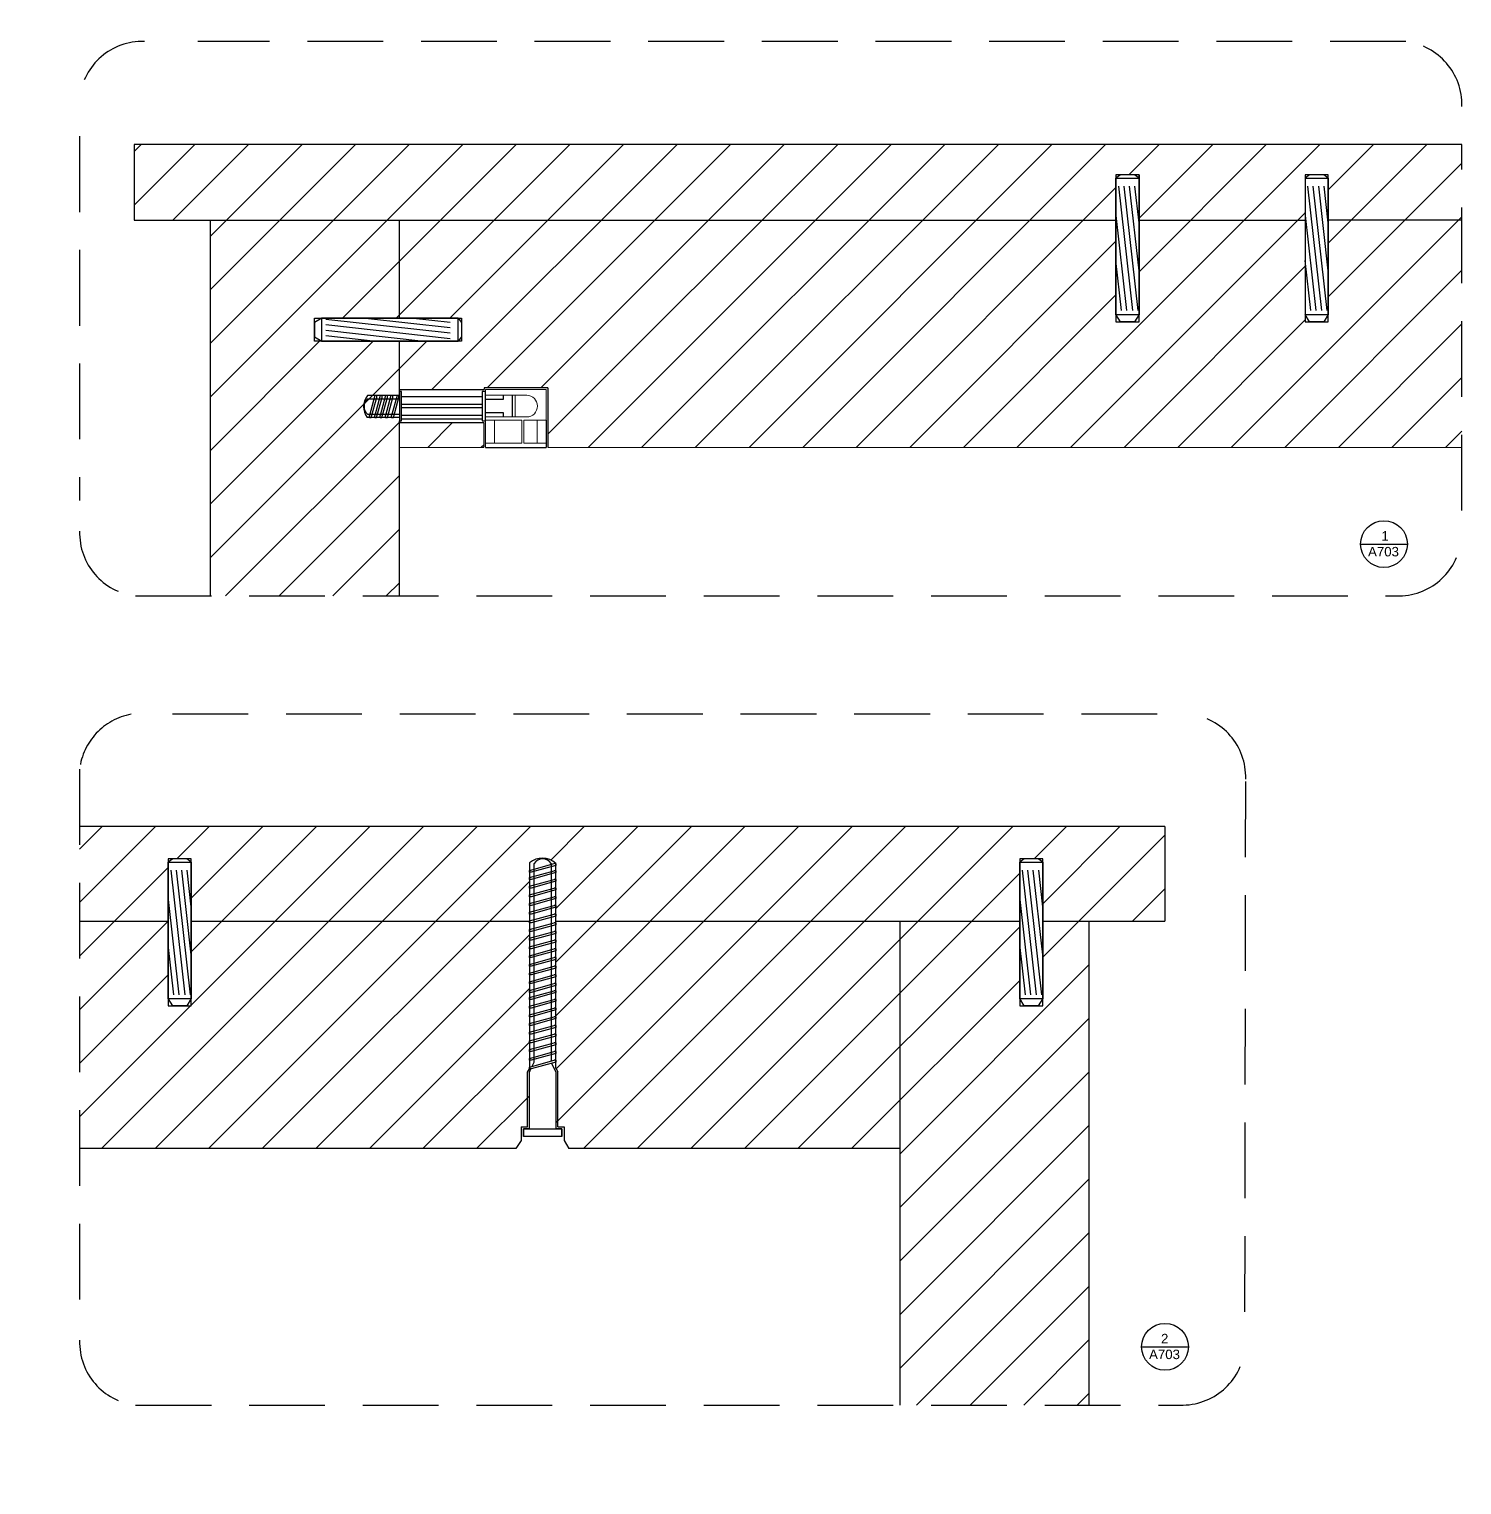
# Model space of a CAD drawing. Header units: inches. Extents: x 223 to 3435, y 564 to 4205.
# Drawn here: x 3056.3 to 3434.5, y 3821 to 4205.2 of the extents above; entities that cross this region are included whole.
import ezdxf

# ---------------------------------------------------------------- set-up
doc = ezdxf.new("R2010")
doc.units = ezdxf.units.IN
doc.header["$MEASUREMENT"] = 0
doc.linetypes.add('DASHEDX2', pattern=[1.5, 1, -0.5])
doc.layers.add('A-DETL-MCUT1', color=7, linetype='Continuous', lineweight=18)
doc.layers.add('A-SECT-MCUT', color=7, linetype='Continuous', lineweight=25)
doc.styles.get("Standard").update_dxf_attribs({"font": 'Arial.ttf'})
pattern_1 = [(45, (829.241, 2879.783), (-7.071068, 7.071068), [])]

msp = doc.modelspace()

# ---------------------------------------------------------------- hatches: boundary and pattern name
h = msp.add_hatch()
h.set_pattern_fill('ANSI31', color=8, scale=80)
h.set_pattern_definition(pattern_1)
h.paths.add_polyline_path([(2961.56, 4079.29), (2960.87, 4079.29), (2959.74, 4079.29), (2958.61, 4079.29), (2957.47, 4079.29), (2956.34, 4079.29), (2955.21, 4079.29), (2954.07, 4079.29), (2952.94, 4079.29), (2951.81, 4079.29), (2951.67, 4079.29), (2951.67, 4079.29), (2950.67, 4079.29), (2949.54, 4079.29), (2948.41, 4079.29), (2947.27, 4079.29), (2946.14, 4079.29), (2945.01, 4079.29), (2943.87, 4079.29), (2942.74, 4079.29), (2941.61, 4079.29), (2940.47, 4079.29), (2939.34, 4079.29), (2938.21, 4079.29), (2937.07, 4079.29), (2935.94, 4079.29), (2934.81, 4079.29), (2933.67, 4079.29), (2932.54, 4079.29), (2931.7, 4079.29), (2931.7, 4086.45), (2931.56, 4086.93), (2932.7, 4086.93), (2933.83, 4086.93), (2934.96, 4086.93), (2936.1, 4086.93), (2937.23, 4086.93), (2938.36, 4086.93), (2939.5, 4086.93), (2940.63, 4086.93), (2941.76, 4086.93), (2942.9, 4086.93), (2944.03, 4086.93), (2945.16, 4086.93), (2946.3, 4086.93), (2947.43, 4086.93), (2948.7, 4086.93), (2948.7, 4086.45), (2950.67, 4079.29), (2951.67, 4079.29), (2951.67, 4079.29), (2952.81, 4079.29), (2952.81, 4079.77), (2950.83, 4086.93), (2949.83, 4086.93), (2949.83, 4086.93), (2950.83, 4086.93), (2951.96, 4086.93), (2953.1, 4086.93), (2954.23, 4086.93), (2955.36, 4086.93), (2956.5, 4086.93), (2957.63, 4086.93), (2958.76, 4086.93), (2959.9, 4086.93), (2961.56, 4086.93), (2961.56, 4128.47), (2944.67, 4128.47), (2944.67, 4136.45), (2945.56, 4136.45), (2961.56, 4136.45), (2961.56, 4205.14), (2911.56, 4205.2), (2911.56, 3898.56), (2961.56, 3898.56), (2961.56, 3978.47), (2944.67, 3978.47), (2944.67, 3986.45), (2945.56, 3986.45), (2961.56, 3986.45), (2961.56, 4028.47), (2944.67, 4028.47), (2944.67, 4036.45), (2945.56, 4036.45), (2961.56, 4036.45)])
edge = h.paths.add_edge_path()
edge.add_line((3047.12, 4186.45), (2961.56, 4186.45))
edge.add_line((2961.56, 4186.45), (2961.56, 4136.45))
edge.add_line((2961.56, 4136.45), (2981.56, 4136.45))
edge.add_line((2981.56, 4136.45), (2983.5, 4136.45))
edge.add_line((2983.5, 4136.45), (2983.5, 4128.47))
edge.add_line((2983.5, 4128.47), (2961.56, 4128.47))
edge.add_line((2961.56, 4128.47), (2961.56, 4086.93))
edge.add_line((2961.56, 4086.93), (2962.16, 4086.93))
edge.add_line((2962.16, 4086.93), (2963.3, 4086.93))
edge.add_line((2963.3, 4086.93), (2964.43, 4086.93))
edge.add_line((2964.43, 4086.93), (2965.56, 4086.93))
edge.add_line((2965.56, 4086.93), (2966.83, 4086.93))
edge.add_line((2966.83, 4086.93), (2966.83, 4086.45))
edge.add_line((2966.83, 4086.45), (2968.81, 4079.29))
edge.add_line((2968.81, 4079.29), (2969.81, 4079.29))
edge.add_line((2969.81, 4079.29), (2969.81, 4079.29))
edge.add_line((2969.81, 4079.29), (2970.94, 4079.29))
edge.add_line((2970.94, 4079.29), (2970.94, 4079.77))
edge.add_line((2970.94, 4079.77), (2968.96, 4086.93))
edge.add_line((2968.96, 4086.93), (2967.96, 4086.93))
edge.add_line((2967.96, 4086.93), (2967.96, 4086.93))
edge.add_line((2967.96, 4086.93), (2968.88, 4086.93))
edge.add_arc((2991.73, 4082.46), 23.29, -172.191, 168.9193, ccw=False)
edge.add_line((2968.66, 4079.29), (2967.67, 4079.29))
edge.add_line((2967.67, 4079.29), (2966.54, 4079.29))
edge.add_line((2966.54, 4079.29), (2965.41, 4079.29))
edge.add_line((2965.41, 4079.29), (2964.27, 4079.29))
edge.add_line((2964.27, 4079.29), (2963.14, 4079.29))
edge.add_line((2963.14, 4079.29), (2962.01, 4079.29))
edge.add_line((2962.01, 4079.29), (2961.56, 4079.29))
edge.add_line((2961.56, 4079.29), (2961.56, 4036.45))
edge.add_line((2961.56, 4036.45), (2981.56, 4036.45))
edge.add_line((2981.56, 4036.45), (2983.5, 4036.45))
edge.add_line((2983.5, 4036.45), (2983.5, 4028.47))
edge.add_line((2983.5, 4028.47), (2961.56, 4028.47))
edge.add_line((2961.56, 4028.47), (2961.56, 3986.45))
edge.add_line((2961.56, 3986.45), (2981.56, 3986.45))
edge.add_line((2981.56, 3986.45), (2983.5, 3986.45))
edge.add_line((2983.5, 3986.45), (2983.5, 3978.47))
edge.add_line((2983.5, 3978.47), (2961.56, 3978.47))
edge.add_line((2961.56, 3978.47), (2961.56, 3936.45))
edge.add_line((2961.56, 3936.45), (3047.14, 3936.45))
edge.add_line((3047.14, 3936.45), (3047.12, 4186.45))
h.paths.add_polyline_path([(3343.2, 4154.77), (3154.04, 4154.77), (3154.04, 4139.53), (3154.04, 4128.91), (3170.46, 4128.91), (3170.46, 4127.73), (3170.46, 4124), (3170.46, 4122.83), (3154.04, 4122.83), (3154.04, 4110.08), (3154.58, 4110.07), (3155.25, 4110.09), (3176.44, 4110.05), (3176.44, 4110.55), (3176.72, 4110.54), (3193.2, 4110.54), (3193.25, 4101.96), (3193.24, 4094.82), (3434.51, 4094.81), (3434.51, 4154.77), (3399.21, 4154.77), (3399.21, 4127.94), (3393.13, 4127.94), (3393.13, 4154.77), (3349.28, 4154.77), (3349.28, 4127.94), (3343.2, 4127.94)])
h.paths.add_polyline_path([(3434.51, 4174.77), (3084.04, 4174.77), (3084.04, 4154.77), (3343.2, 4154.77), (3343.2, 4165.89), (3343.2, 4166.77), (3349.28, 4166.77), (3349.28, 4165.89), (3349.28, 4154.77), (3393.13, 4154.77), (3393.13, 4166.77), (3399.21, 4166.77), (3399.21, 4154.77), (3434.51, 4154.77)])
edge = h.paths.add_edge_path()
edge.add_line((3154.04, 4102.7), (3145.54, 4102.7))
edge.add_arc((3149.46, 4105.42), 4.78, 177.4895, 214.7877, ccw=False)
edge.add_arc((3147.54, 4105.59), 2.85, 179.0387, 239.6287)
edge.add_line((3146.1, 4103.12), (3146.1, 4102.7))
edge.add_line((3146.1, 4102.7), (3146.6, 4102.7))
edge.add_line((3146.6, 4102.7), (3148.01, 4102.7))
edge.add_line((3148.01, 4102.7), (3149.6, 4108.48))
edge.add_line((3149.6, 4108.48), (3149.47, 4108.48))
edge.add_line((3149.47, 4108.48), (3149.47, 4107.99))
edge.add_line((3149.47, 4107.99), (3148.01, 4102.7))
edge.add_line((3148.01, 4102.7), (3148.78, 4102.7))
edge.add_line((3148.78, 4102.7), (3150.38, 4108.48))
edge.add_line((3150.38, 4108.48), (3151.01, 4108.48))
edge.add_line((3151.01, 4108.48), (3149.42, 4102.7))
edge.add_line((3149.42, 4102.7), (3151.82, 4102.7))
edge.add_line((3151.82, 4102.7), (3153.42, 4108.48))
edge.add_line((3153.42, 4108.48), (3154.04, 4108.48))
edge.add_line((3154.04, 4108.48), (3154.04, 4110.08))
edge.add_line((3154.04, 4110.08), (3154.04, 4122.83))
edge.add_line((3154.04, 4122.83), (3133.57, 4122.83))
edge.add_line((3133.57, 4122.83), (3131.63, 4122.83))
edge.add_line((3131.63, 4122.83), (3131.63, 4128.91))
edge.add_line((3131.63, 4128.91), (3154.04, 4128.91))
edge.add_line((3154.04, 4128.91), (3154.04, 4139.53))
edge.add_line((3154.04, 4139.53), (3154.04, 4154.77))
edge.add_line((3154.04, 4154.77), (3104.04, 4154.77))
edge.add_line((3104.04, 4154.77), (3104.04, 4055.6))
edge.add_line((3104.04, 4055.6), (3154.04, 4055.6))
edge.add_line((3154.04, 4055.6), (3154.04, 4102.7))
h.paths.add_polyline_path([(3188.36, 3969.71), (3188.25, 3969.71), (3099.09, 3969.71), (3099.09, 3947.37), (3093.02, 3947.37), (3093.02, 3969.71), (3069.62, 3969.71), (3069.62, 3909.71), (3184.78, 3909.71), (3186.76, 3912.96), (3186.76, 3914.96), (3188.36, 3914.96), (3188.36, 3930.76), (3188.36, 3931.26)])
edge = h.paths.add_edge_path()
edge.add_line((3356.11, 3994.71), (3069.62, 3994.71))
edge.add_line((3069.62, 3994.71), (3069.62, 3969.71))
edge.add_line((3069.62, 3969.71), (3093.02, 3969.71))
edge.add_line((3093.02, 3969.71), (3093.02, 3985.31))
edge.add_line((3093.02, 3985.31), (3093.02, 3986.2))
edge.add_line((3093.02, 3986.2), (3099.09, 3986.2))
edge.add_line((3099.09, 3986.2), (3099.09, 3969.71))
edge.add_line((3099.09, 3969.71), (3187.98, 3969.71))
edge.add_line((3187.98, 3969.71), (3188.36, 3969.82))
edge.add_line((3188.36, 3969.82), (3188.36, 3971.61))
edge.add_line((3188.36, 3971.61), (3188.36, 3972.11))
edge.add_line((3188.36, 3972.11), (3188.36, 3985.12))
edge.add_arc((3191.75, 3981.24), 5.15, 39.9273, 131.2013, ccw=False)
edge.add_line((3195.7, 3984.55), (3195.34, 3984.44))
edge.add_line((3195.34, 3984.44), (3195.34, 3969.71))
edge.add_line((3195.34, 3969.71), (3317.8, 3969.71))
edge.add_line((3317.8, 3969.71), (3317.8, 3985.31))
edge.add_line((3317.8, 3985.31), (3317.8, 3986.2))
edge.add_line((3317.8, 3986.2), (3323.88, 3986.2))
edge.add_line((3323.88, 3986.2), (3323.88, 3969.71))
edge.add_line((3323.88, 3969.71), (3356.11, 3969.71))
edge.add_line((3356.11, 3969.71), (3356.11, 3994.71))
h.paths.add_polyline_path([(3286.11, 3943.81), (3286.11, 3969.71), (3195.34, 3969.71), (3195.34, 3955.56), (3195.34, 3955.06), (3195.34, 3914.96), (3196.93, 3914.96), (3196.93, 3912.96), (3198.75, 3909.71), (3286.11, 3909.71)])
h.paths.add_polyline_path([(3336.11, 3969.71), (3323.88, 3969.71), (3323.88, 3947.37), (3317.8, 3947.37), (3317.8, 3969.71), (3286.11, 3969.71), (3286.11, 3943.81), (3286.11, 3842.03), (3336.11, 3842.03)])
edge = h.paths.add_edge_path()
edge.add_line((2943.97, 3860.97), (2869.09, 3860.97))
edge.add_line((2869.09, 3860.97), (2869.09, 3820.97))
edge.add_line((2869.09, 3820.97), (2909.95, 3820.97))
edge.add_line((2909.95, 3820.97), (2910.22, 3821.5))
edge.add_line((2910.22, 3821.5), (2909.95, 3824.28))
edge.add_line((2909.95, 3824.28), (2909.5, 3824.28))
edge.add_line((2909.5, 3824.28), (2909.95, 3824.47))
edge.add_line((2909.95, 3824.47), (2909.95, 3827.01))
edge.add_line((2909.95, 3827.01), (2909.5, 3827.01))
edge.add_line((2909.5, 3827.01), (2909.95, 3827.2))
edge.add_line((2909.95, 3827.2), (2909.95, 3829.9))
edge.add_line((2909.95, 3829.9), (2909.5, 3829.9))
edge.add_line((2909.5, 3829.9), (2909.95, 3830.1))
edge.add_line((2909.95, 3830.1), (2910.22, 3838.26))
edge.add_arc((2913.18, 3837.16), 3.16, 20.3797, 159.6203, ccw=False)
edge.add_line((2916.14, 3838.26), (2915.88, 3835.06))
edge.add_line((2915.88, 3835.06), (2916.14, 3821.5))
edge.add_line((2916.14, 3821.5), (2943.97, 3820.97))
edge.add_line((2943.97, 3820.97), (2943.97, 3860.97))
h = msp.add_hatch()
h.set_pattern_fill('ANSI31', color=8, scale=80)
h.set_pattern_definition(pattern_1)
h.paths.add_polyline_path([(3176.32, 4100.66), (3176.28, 4101.34), (3175.55, 4101.33), (3155.81, 4101.33), (3154.62, 4101.32), (3154.02, 4101.32), (3154.04, 4094.81), (3176.32, 4094.82)])

# ---------------------------------------------------------------- linework, layer by layer
at = {"color": 4, "linetype": 'DASHEDX2', "ltscale": 20}
for p, q in [((3419.74, 4201.89), (3100.81, 4201.94)), ((3069.62, 4176.93), (3069.62, 4080.75)), ((3434.51, 4078.14), (3434.51, 4174.77)), ((3084.39, 4055.6), (3417.25, 4055.6)), ((3354.11, 4024.36), (3091.86, 4024.36)), ((3069.62, 4009.86), (3069.62, 3867.65)), ((3377.23, 3866.65), (3377.44, 4007.27)), ((3084.39, 3842.03), (3360.14, 3842.03))]:
    msp.add_line(p, q, dxfattribs=at)
at = {"color": 2}
for p, q in [((3344.37, 4166.77), (3343.2, 4165.89)), ((3343.2, 4129.88), (3343.2, 4165.89)), ((3348.1, 4166.77), (3344.37, 4166.77)), ((3349.28, 4165.89), (3348.1, 4166.77)), ((3349.28, 4165.89), (3349.28, 4129.88)), ((3394.3, 4166.77), (3393.13, 4165.89)), ((3398.03, 4166.77), (3394.3, 4166.77)), ((3399.21, 4165.89), (3398.03, 4166.77)), ((3399.21, 4165.89), (3399.21, 4129.88)), ((3133.57, 4128.91), (3131.63, 4127.73)), ((3131.63, 4127.73), (3131.63, 4124)), ((3169.58, 4128.91), (3133.57, 4128.91)), ((3169.58, 4128.91), (3170.46, 4127.73)), ((3170.46, 4127.73), (3170.46, 4124)), ((3344.37, 4127.94), (3343.2, 4129.88)), ((3348.1, 4127.94), (3344.37, 4127.94)), ((3349.28, 4129.88), (3348.1, 4127.94)), ((3394.3, 4127.94), (3393.13, 4129.88)), ((3398.03, 4127.94), (3394.3, 4127.94)), ((3399.21, 4129.88), (3398.03, 4127.94)), ((3131.63, 4124), (3133.57, 4122.83)), ((3170.46, 4124), (3169.58, 4122.83)), ((3133.57, 4122.83), (3169.58, 4122.83)), ((3145.57, 4107.65), (3154.04, 4107.65)), ((3176.73, 4109.58), (3175.86, 4109.58)), ((3175.86, 4109.58), (3175.86, 4101.85)), ((3176.73, 4101.85), (3176.73, 4109.58)), ((3154.04, 4103.52), (3145.57, 4103.52)), ((3175.86, 4101.85), (3176.73, 4101.85)), ((3094.18, 3986.2, 412.89), (3093.02, 3985.31, 412.89)), ((3093.02, 3949.31, 412.89), (3093.02, 3985.31, 412.89)), ((3097.91, 3986.2, 412.89), (3094.18, 3986.2, 412.89)), ((3099.09, 3985.31, 412.89), (3097.91, 3986.2, 412.89)), ((3099.09, 3985.31, 412.89), (3099.09, 3949.31, 412.89)), ((3189.64, 3953.27, 412.89), (3189.64, 3984.94, 412.89)), ((3194.06, 3984.94, 412.89), (3194.06, 3953.27, 412.89)), ((3318.97, 3986.2, 412.89), (3317.8, 3985.31, 412.89)), ((3317.8, 3949.31, 412.89), (3317.8, 3985.31, 412.89)), ((3322.7, 3986.2, 412.89), (3318.97, 3986.2, 412.89)), ((3323.88, 3985.31, 412.89), (3322.7, 3986.2, 412.89)), ((3323.88, 3985.31, 412.89), (3323.88, 3949.31, 412.89)), ((3189.64, 3932.54, 412.89), (3189.64, 3953.27, 412.89)), ((3194.06, 3953.27, 412.89), (3194.06, 3932.83, 412.89)), ((3094.18, 3947.37, 412.89), (3093.02, 3949.31, 412.89)), ((3097.91, 3947.37, 412.89), (3094.18, 3947.37, 412.89)), ((3099.09, 3949.31, 412.89), (3097.91, 3947.37, 412.89)), ((3318.97, 3947.37, 412.89), (3317.8, 3949.31, 412.89)), ((3322.7, 3947.37, 412.89), (3318.97, 3947.37, 412.89)), ((3323.88, 3949.31, 412.89), (3322.7, 3947.37, 412.89)), ((3188.36, 3929.92, 412.89), (3188.77, 3930.76, 412.89)), ((3189.12, 3931.47, 412.89), (3189.64, 3932.54, 412.89)), ((3194.2, 3932.24, 412.89), (3195.34, 3929.92, 412.89)), ((3188.36, 3914.96, 412.89), (3188.36, 3929.92, 412.89)), ((3188.36, 3928.47, 412.89), (3188.36, 3928.97, 412.89)), ((3195.34, 3929.92, 412.89), (3195.34, 3914.96, 412.89)), ((3195.34, 3928.47, 412.89), (3195.34, 3927.97, 412.89)), ((3188.36, 3926.18, 412.89), (3188.36, 3926.67, 412.89)), ((3188.36, 3923.88, 412.89), (3188.36, 3924.38, 412.89)), ((3195.34, 3926.17, 412.89), (3195.34, 3925.68, 412.89)), ((3195.34, 3923.88, 412.89), (3195.34, 3923.38, 412.89)), ((3188.36, 3921.59, 412.89), (3188.36, 3922.09, 412.89)), ((3186.76, 3912.96, 412.89), (3186.76, 3914.96, 412.89)), ((3186.76, 3914.96, 412.89), (3195.34, 3914.96, 412.89)), ((3188.36, 3914.96, 412.89), (3186.76, 3914.96, 412.89)), ((3186.76, 3914.96, 412.89), (3186.76, 3912.96, 412.89)), ((3196.93, 3912.96, 412.89), (3186.76, 3912.96, 412.89)), ((3195.34, 3914.96, 412.89), (3196.93, 3914.96, 412.89)), ((3196.93, 3914.96, 412.89), (3195.34, 3914.96, 412.89)), ((3196.93, 3914.96, 412.89), (3196.93, 3912.96, 412.89)), ((3196.93, 3912.96, 412.89), (3196.93, 3914.96, 412.89))]:
    msp.add_line(p, q, dxfattribs=at)
at = {"color": 7}
for p, q in [((3349.28, 4166.77), (3343.2, 4166.77)), ((3343.2, 4166.77), (3343.2, 4165.89)), ((3343.2, 4165.89), (3349.28, 4165.89)), ((3343.2, 4165.89), (3343.2, 4127.94)), ((3349.28, 4127.94), (3349.28, 4166.77)), ((3349.28, 4166.77), (3349.28, 4165.89)), ((3393.13, 4166.77), (3393.13, 4127.94)), ((3399.21, 4166.77), (3393.13, 4166.77)), ((3393.13, 4165.89), (3399.21, 4165.89)), ((3399.21, 4127.94), (3399.21, 4166.77)), ((3347.62, 4130.89), (3343.95, 4163.77)), ((3349.04, 4130.89), (3345.37, 4163.77)), ((3349.28, 4141.42), (3346.78, 4163.77)), ((3349.28, 4154.1), (3348.2, 4163.77)), ((3397.55, 4130.89), (3393.88, 4163.77)), ((3398.97, 4130.89), (3395.29, 4163.77)), ((3399.21, 4141.42), (3396.71, 4163.77)), ((3399.21, 4154.1), (3398.13, 4163.77)), ((3346.1, 4130.89), (3343.2, 4156.83)), ((3396.02, 4130.89), (3393.13, 4156.83)), ((3344.68, 4130.89), (3343.2, 4144.16)), ((3394.61, 4130.89), (3393.13, 4144.16)), ((3131.63, 4122.83), (3131.63, 4128.91)), ((3131.63, 4128.91), (3170.46, 4128.91)), ((3133.57, 4122.83), (3133.57, 4128.91)), ((3134.58, 4128.67), (3167.46, 4125)), ((3134.58, 4127.26), (3167.46, 4123.58)), ((3145.11, 4128.91), (3167.46, 4126.42)), ((3157.79, 4128.91), (3167.46, 4127.83)), ((3169.58, 4122.83), (3169.58, 4128.91)), ((3170.46, 4128.91), (3170.46, 4127.73)), ((3170.46, 4127.73), (3170.46, 4122.83)), ((3170.46, 4127.73), (3170.46, 4124)), ((3343.2, 4129.88), (3349.28, 4129.88)), ((3343.2, 4127.94), (3349.28, 4127.94)), ((3393.13, 4129.88), (3399.21, 4129.88)), ((3393.13, 4127.94), (3399.21, 4127.94)), ((3134.58, 4125.73), (3160.52, 4122.83)), ((3134.58, 4124.31), (3147.85, 4122.83)), ((3170.46, 4122.83), (3131.63, 4122.83)), ((3154.04, 4108.48), (3145.58, 4108.48)), ((3147.56, 4108.48), (3146.1, 4103.18)), ((3146.6, 4102.7), (3148.06, 4107.99)), ((3148.97, 4108.48), (3147.51, 4103.18)), ((3148.06, 4108.48), (3147.56, 4108.48)), ((3148.01, 4102.7), (3149.47, 4107.99)), ((3148.06, 4107.99), (3148.06, 4108.48)), ((3150.38, 4108.48), (3148.92, 4103.18)), ((3149.47, 4108.48), (3148.97, 4108.48)), ((3149.42, 4102.7), (3150.88, 4107.99)), ((3149.47, 4107.99), (3149.47, 4108.48)), ((3151.81, 4108.48), (3150.35, 4103.18)), ((3150.88, 4108.48), (3150.38, 4108.48)), ((3150.85, 4102.7), (3152.31, 4107.99)), ((3150.88, 4107.99), (3150.88, 4108.48)), ((3152.31, 4108.48), (3151.81, 4108.48)), ((3153.42, 4108.48), (3151.96, 4103.18)), ((3152.31, 4107.99), (3152.31, 4108.48)), ((3152.46, 4102.7), (3153.92, 4107.99)), ((3153.92, 4108.48), (3153.42, 4108.48)), ((3153.92, 4107.99), (3153.92, 4108.48)), ((3154.04, 4109.58), (3154.04, 4110.08)), ((3154.04, 4110.08), (3176.43, 4110.04)), ((3154.04, 4108.48), (3154.04, 4109.58)), ((3193.26, 4110.54), (3176.43, 4110.54)), ((3176.43, 4110.54), (3176.43, 4110.04)), ((3193.26, 4110.54), (3193.26, 4094.84)), ((3154.04, 4102.7), (3145.54, 4102.7)), ((3146.1, 4102.7), (3146.1, 4103.18)), ((3146.1, 4102.7), (3146.6, 4102.7)), ((3147.51, 4102.7), (3147.51, 4103.18)), ((3147.51, 4102.7), (3148.01, 4102.7)), ((3148.92, 4102.7), (3148.92, 4103.18)), ((3148.92, 4102.7), (3149.42, 4102.7)), ((3150.35, 4102.7), (3150.35, 4103.18)), ((3150.35, 4102.7), (3150.85, 4102.7)), ((3151.96, 4102.7), (3151.96, 4103.18)), ((3151.96, 4102.7), (3152.46, 4102.7)), ((3154.04, 4102.7), (3154.04, 4102)), ((3154.04, 4101.85), (3154.04, 4101.35)), ((3154.04, 4101.35), (3176.3, 4101.35)), ((3176.3, 4101.35), (3176.3, 4094.84)), ((3099.09, 3986.2, 412.89), (3093.02, 3986.2, 412.89)), ((3093.02, 3986.2, 412.89), (3093.02, 3985.31, 412.89)), ((3093.02, 3985.31, 412.89), (3099.09, 3985.31, 412.89)), ((3093.02, 3985.31, 412.89), (3093.02, 3947.37, 412.89)), ((3099.09, 3947.37, 412.89), (3099.09, 3986.2, 412.89)), ((3188.36, 3985.12, 412.89), (3188.36, 3930.76, 412.89)), ((3188.36, 3983.15, 412.89), (3194.85, 3984.94, 412.89)), ((3195.34, 3984.94, 412.89), (3194.85, 3984.94, 412.89)), ((3195.34, 3984.94, 412.89), (3195.34, 3984.44, 412.89)), ((3195.34, 3930.97, 412.89), (3195.34, 3984.94, 412.89)), ((3323.88, 3986.2, 412.89), (3317.8, 3986.2, 412.89)), ((3317.8, 3986.2, 412.89), (3317.8, 3985.31, 412.89)), ((3317.8, 3985.31, 412.89), (3323.88, 3985.31, 412.89)), ((3317.8, 3985.31, 412.89), (3317.8, 3947.37, 412.89)), ((3323.88, 3947.37, 412.89), (3323.88, 3986.2, 412.89)), ((3097.44, 3950.32, 412.89), (3093.77, 3983.19, 412.89)), ((3098.85, 3950.32, 412.89), (3095.18, 3983.19, 412.89)), ((3099.09, 3960.85, 412.89), (3096.6, 3983.19, 412.89)), ((3099.09, 3973.52, 412.89), (3098.01, 3983.19, 412.89)), ((3188.36, 3982.65, 412.89), (3188.36, 3983.15, 412.89)), ((3188.36, 3981.28, 412.89), (3194.85, 3983.08, 412.89)), ((3188.84, 3982.65, 412.89), (3188.36, 3982.65, 412.89)), ((3188.36, 3980.78, 412.89), (3188.36, 3981.28, 412.89)), ((3188.36, 3978.99, 412.89), (3194.85, 3980.78, 412.89)), ((3188.84, 3980.78, 412.89), (3188.36, 3980.78, 412.89)), ((3195.34, 3984.44, 412.89), (3188.84, 3982.65, 412.89)), ((3195.34, 3982.58, 412.89), (3188.84, 3980.78, 412.89)), ((3195.34, 3983.08, 412.89), (3194.85, 3983.08, 412.89)), ((3195.34, 3980.78, 412.89), (3194.85, 3980.78, 412.89)), ((3195.34, 3983.08, 412.89), (3195.34, 3982.58, 412.89)), ((3195.34, 3980.78, 412.89), (3195.34, 3980.28, 412.89)), ((3322.22, 3950.32, 412.89), (3318.55, 3983.19, 412.89)), ((3323.64, 3950.32, 412.89), (3319.97, 3983.19, 412.89)), ((3323.88, 3960.85, 412.89), (3321.38, 3983.19, 412.89)), ((3323.88, 3973.52, 412.89), (3322.8, 3983.19, 412.89)), ((3188.36, 3978.49, 412.89), (3188.36, 3978.99, 412.89)), ((3188.36, 3976.7, 412.89), (3194.85, 3978.49, 412.89)), ((3188.84, 3978.49, 412.89), (3188.36, 3978.49, 412.89)), ((3195.34, 3980.28, 412.89), (3188.84, 3978.49, 412.89)), ((3195.34, 3977.99, 412.89), (3188.84, 3976.2, 412.89)), ((3195.34, 3978.49, 412.89), (3194.85, 3978.49, 412.89)), ((3195.34, 3978.49, 412.89), (3195.34, 3977.99, 412.89)), ((3095.91, 3950.32, 412.89), (3093.02, 3976.25, 412.89)), ((3188.36, 3976.2, 412.89), (3188.36, 3976.7, 412.89)), ((3188.36, 3974.4, 412.89), (3194.85, 3976.2, 412.89)), ((3188.84, 3976.2, 412.89), (3188.36, 3976.2, 412.89)), ((3188.36, 3973.9, 412.89), (3188.36, 3974.4, 412.89)), ((3188.36, 3972.11, 412.89), (3194.85, 3973.9, 412.89)), ((3188.84, 3973.9, 412.89), (3188.36, 3973.9, 412.89)), ((3195.34, 3975.7, 412.89), (3188.84, 3973.9, 412.89)), ((3195.34, 3973.41, 412.89), (3188.84, 3971.61, 412.89)), ((3195.34, 3976.2, 412.89), (3194.85, 3976.2, 412.89)), ((3195.34, 3973.9, 412.89), (3194.85, 3973.9, 412.89)), ((3195.34, 3976.2, 412.89), (3195.34, 3975.7, 412.89)), ((3195.34, 3973.9, 412.89), (3195.34, 3973.41, 412.89)), ((3320.69, 3950.32, 412.89), (3317.8, 3976.25, 412.89)), ((3188.36, 3971.61, 412.89), (3188.36, 3972.11, 412.89)), ((3188.36, 3969.82, 412.89), (3194.85, 3971.61, 412.89)), ((3188.84, 3971.61, 412.89), (3188.36, 3971.61, 412.89)), ((3188.36, 3969.32, 412.89), (3188.36, 3969.82, 412.89)), ((3188.36, 3967.52, 412.89), (3194.85, 3969.32, 412.89)), ((3188.84, 3969.32, 412.89), (3188.36, 3969.32, 412.89)), ((3195.34, 3971.11, 412.89), (3188.84, 3969.32, 412.89)), ((3195.34, 3971.61, 412.89), (3194.85, 3971.61, 412.89)), ((3195.34, 3969.32, 412.89), (3194.85, 3969.32, 412.89)), ((3195.34, 3971.61, 412.89), (3195.34, 3971.11, 412.89)), ((3195.34, 3969.32, 412.89), (3195.34, 3968.82, 412.89)), ((3188.36, 3967.03, 412.89), (3188.36, 3967.52, 412.89)), ((3188.84, 3967.03, 412.89), (3188.36, 3967.03, 412.89)), ((3188.36, 3965.23, 412.89), (3194.85, 3967.02, 412.89)), ((3195.34, 3968.82, 412.89), (3188.84, 3967.03, 412.89)), ((3195.34, 3966.53, 412.89), (3188.84, 3964.73, 412.89)), ((3195.34, 3967.02, 412.89), (3194.85, 3967.02, 412.89)), ((3195.34, 3967.02, 412.89), (3195.34, 3966.53, 412.89)), ((3094.5, 3950.32, 412.89), (3093.02, 3963.58, 412.89)), ((3188.36, 3964.73, 412.89), (3188.36, 3965.23, 412.89)), ((3188.36, 3962.94, 412.89), (3194.85, 3964.73, 412.89)), ((3188.84, 3964.73, 412.89), (3188.36, 3964.73, 412.89)), ((3188.36, 3962.44, 412.89), (3188.36, 3962.94, 412.89)), ((3188.36, 3960.64, 412.89), (3194.85, 3962.44, 412.89)), ((3188.84, 3962.44, 412.89), (3188.36, 3962.44, 412.89)), ((3195.34, 3964.23, 412.89), (3188.84, 3962.44, 412.89)), ((3195.34, 3961.94, 412.89), (3188.84, 3960.15, 412.89)), ((3195.34, 3964.73, 412.89), (3194.85, 3964.73, 412.89)), ((3195.34, 3962.44, 412.89), (3194.85, 3962.44, 412.89)), ((3195.34, 3964.73, 412.89), (3195.34, 3964.23, 412.89)), ((3195.34, 3962.44, 412.89), (3195.34, 3961.94, 412.89)), ((3319.28, 3950.32, 412.89), (3317.8, 3963.58, 412.89)), ((3188.36, 3960.15, 412.89), (3188.36, 3960.64, 412.89)), ((3188.36, 3958.35, 412.89), (3194.85, 3960.15, 412.89)), ((3188.84, 3960.15, 412.89), (3188.36, 3960.15, 412.89)), ((3188.36, 3957.85, 412.89), (3188.36, 3958.35, 412.89)), ((3188.36, 3956.06, 412.89), (3194.85, 3957.85, 412.89)), ((3188.84, 3957.85, 412.89), (3188.36, 3957.85, 412.89)), ((3195.34, 3959.65, 412.89), (3188.84, 3957.85, 412.89)), ((3195.34, 3960.15, 412.89), (3194.85, 3960.15, 412.89)), ((3195.34, 3957.85, 412.89), (3194.85, 3957.85, 412.89)), ((3195.34, 3960.15, 412.89), (3195.34, 3959.65, 412.89)), ((3195.34, 3957.85, 412.89), (3195.34, 3957.35, 412.89)), ((3188.36, 3955.56, 412.89), (3188.36, 3956.06, 412.89)), ((3188.36, 3953.76, 412.89), (3194.85, 3955.56, 412.89)), ((3188.84, 3955.56, 412.89), (3188.36, 3955.56, 412.89)), ((3195.34, 3957.35, 412.89), (3188.84, 3955.56, 412.89)), ((3195.34, 3955.06, 412.89), (3188.84, 3953.27, 412.89)), ((3195.34, 3955.56, 412.89), (3194.85, 3955.56, 412.89)), ((3195.34, 3955.56, 412.89), (3195.34, 3955.06, 412.89)), ((3188.36, 3953.27, 412.89), (3188.36, 3953.76, 412.89)), ((3188.84, 3953.27, 412.89), (3188.36, 3953.27, 412.89)), ((3188.36, 3951.47, 412.89), (3194.85, 3953.27, 412.89)), ((3188.36, 3950.97, 412.89), (3188.36, 3951.47, 412.89)), ((3188.36, 3949.6, 412.89), (3194.85, 3951.4, 412.89)), ((3188.84, 3950.97, 412.89), (3188.36, 3950.97, 412.89)), ((3195.34, 3952.77, 412.89), (3188.84, 3950.97, 412.89)), ((3195.34, 3950.9, 412.89), (3188.84, 3949.11, 412.89)), ((3195.34, 3953.27, 412.89), (3194.85, 3953.27, 412.89)), ((3195.34, 3951.4, 412.89), (3194.85, 3951.4, 412.89)), ((3195.34, 3953.27, 412.89), (3195.34, 3952.77, 412.89)), ((3195.34, 3951.4, 412.89), (3195.34, 3950.9, 412.89)), ((3093.02, 3949.31, 412.89), (3099.09, 3949.31, 412.89)), ((3093.02, 3947.37, 412.89), (3099.09, 3947.37, 412.89)), ((3188.36, 3949.11, 412.89), (3188.36, 3949.6, 412.89)), ((3188.36, 3947.31, 412.89), (3194.85, 3949.11, 412.89)), ((3188.84, 3949.11, 412.89), (3188.36, 3949.11, 412.89)), ((3188.36, 3946.81, 412.89), (3188.36, 3947.31, 412.89)), ((3188.36, 3945.02, 412.89), (3194.85, 3946.81, 412.89)), ((3188.84, 3946.81, 412.89), (3188.36, 3946.81, 412.89)), ((3195.34, 3948.61, 412.89), (3188.84, 3946.81, 412.89)), ((3195.34, 3946.31, 412.89), (3188.84, 3944.52, 412.89)), ((3195.34, 3949.11, 412.89), (3194.85, 3949.11, 412.89)), ((3195.34, 3946.81, 412.89), (3194.85, 3946.81, 412.89)), ((3195.34, 3949.11, 412.89), (3195.34, 3948.61, 412.89)), ((3195.34, 3946.81, 412.89), (3195.34, 3946.31, 412.89)), ((3317.8, 3949.31, 412.89), (3323.88, 3949.31, 412.89)), ((3317.8, 3947.37, 412.89), (3323.88, 3947.37, 412.89)), ((3188.36, 3944.52, 412.89), (3188.36, 3945.02, 412.89)), ((3188.36, 3942.73, 412.89), (3194.85, 3944.52, 412.89)), ((3188.84, 3944.52, 412.89), (3188.36, 3944.52, 412.89)), ((3188.36, 3942.23, 412.89), (3188.36, 3942.73, 412.89)), ((3195.34, 3944.02, 412.89), (3188.84, 3942.23, 412.89)), ((3195.34, 3944.52, 412.89), (3194.85, 3944.52, 412.89)), ((3195.34, 3944.52, 412.89), (3195.34, 3944.02, 412.89)), ((3188.36, 3940.43, 412.89), (3194.85, 3942.23, 412.89)), ((3188.84, 3942.23, 412.89), (3188.36, 3942.23, 412.89)), ((3188.36, 3939.93, 412.89), (3188.36, 3940.43, 412.89)), ((3188.36, 3938.14, 412.89), (3194.85, 3939.93, 412.89)), ((3188.84, 3939.93, 412.89), (3188.36, 3939.93, 412.89)), ((3195.34, 3941.73, 412.89), (3188.84, 3939.93, 412.89)), ((3195.34, 3939.44, 412.89), (3188.84, 3937.64, 412.89)), ((3195.34, 3942.23, 412.89), (3194.85, 3942.23, 412.89)), ((3195.34, 3939.93, 412.89), (3194.85, 3939.93, 412.89)), ((3195.34, 3942.23, 412.89), (3195.34, 3941.73, 412.89)), ((3195.34, 3939.93, 412.89), (3195.34, 3939.44, 412.89)), ((3188.36, 3937.64, 412.89), (3188.36, 3938.14, 412.89)), ((3188.36, 3935.85, 412.89), (3194.85, 3937.64, 412.89)), ((3188.84, 3937.64, 412.89), (3188.36, 3937.64, 412.89)), ((3188.36, 3935.35, 412.89), (3188.36, 3935.85, 412.89)), ((3188.36, 3933.55, 412.89), (3194.85, 3935.35, 412.89)), ((3188.84, 3935.35, 412.89), (3188.36, 3935.35, 412.89)), ((3195.34, 3937.14, 412.89), (3188.84, 3935.35, 412.89)), ((3195.34, 3934.85, 412.89), (3188.84, 3933.05, 412.89)), ((3195.34, 3937.64, 412.89), (3194.85, 3937.64, 412.89)), ((3195.34, 3935.35, 412.89), (3194.85, 3935.35, 412.89)), ((3195.34, 3937.64, 412.89), (3195.34, 3937.14, 412.89)), ((3195.34, 3935.35, 412.89), (3195.34, 3934.85, 412.89)), ((3187.86, 3929.92, 825.79), (3188.36, 3930.76, 412.89)), ((3188.36, 3933.05, 412.89), (3188.36, 3933.55, 412.89)), ((3188.36, 3931.26, 412.89), (3194.85, 3933.05, 412.89)), ((3188.84, 3933.05, 412.89), (3188.36, 3933.05, 412.89)), ((3188.36, 3930.76, 412.89), (3188.36, 3931.26, 412.89)), ((3188.84, 3930.76, 412.89), (3188.36, 3930.76, 412.89)), ((3195.34, 3932.56, 412.89), (3188.84, 3930.76, 412.89)), ((3195.34, 3933.05, 412.89), (3194.85, 3933.05, 412.89)), ((3195.34, 3933.05, 412.89), (3195.34, 3932.56, 412.89)), ((3195.34, 3930.97, 412.89), (3195.84, 3929.95, 412.89)), ((3187.86, 3915.46, 412.89), (3187.86, 3929.92, 412.89)), ((3195.84, 3915.46, 412.89), (3195.84, 3929.95, 412.89)), ((3186.16, 3915.46, 412.89), (3186.16, 3911.89, 412.89)), ((3186.16, 3915.46, 412.89), (3187.86, 3915.46, 412.89)), ((3195.84, 3915.46, 412.89), (3197.53, 3915.46, 412.89)), ((3197.53, 3915.46, 412.89), (3197.53, 3911.89, 412.89))]:
    msp.add_line(p, q, dxfattribs=at)
at = {"color": 1}
for p, q in [((3084.04, 4154.77), (3343.2, 4154.77)), ((3104.04, 4154.77), (3104.04, 4055.6)), ((3154.04, 4139.53), (3154.04, 4154.77)), ((3349.28, 4154.77), (3393.13, 4154.77)), ((3434.51, 4154.77), (3399.21, 4154.77)), ((3154.04, 4128.91), (3154.04, 4139.53)), ((3154.04, 4109.58), (3154.04, 4122.83)), ((3154.04, 4055.6), (3154.04, 4101.85)), ((3154.04, 4094.81), (3176.3, 4094.84)), ((3176.73, 4094.81), (3192.76, 4094.81)), ((3193.26, 4094.84), (3434.51, 4094.81)), ((3356.11, 3994.71, 412.89), (3356.11, 3969.71, 412.89)), ((3069.62, 3969.71, 412.89), (3093.02, 3969.71, 412.89)), ((3069.62, 3969.71, 412.89), (3093.02, 3969.71, 412.89)), ((3099.09, 3969.71, 412.89), (3186.98, 3969.71, 412.89)), ((3099.09, 3969.71, 412.89), (3188.25, 3969.71, 412.89)), ((3188.25, 3969.71, 412.89), (3188.36, 3969.71, 412.89)), ((3188.25, 3969.71, 412.89), (3188.36, 3969.71, 412.89)), ((3195.34, 3969.71, 412.89), (3286.11, 3969.71, 412.89)), ((3195.34, 3969.71, 412.89), (3317.8, 3969.71, 412.89)), ((3323.88, 3969.71, 412.89), (3336.11, 3969.71, 412.89)), ((3323.88, 3969.71, 412.89), (3356.11, 3969.71, 412.89)), ((3336.11, 3842.03, 412.89), (3336.11, 3969.71, 412.89)), ((3186.16, 3911.89, 412.89), (3184.78, 3909.71, 412.89)), ((3197.53, 3911.89, 412.89), (3198.75, 3909.71, 412.89)), ((3184.78, 3909.71, 412.89), (3069.62, 3909.71, 412.89)), ((3286.11, 3909.71, 412.89), (3198.75, 3909.71, 412.89))]:
    msp.add_line(p, q, dxfattribs=at)
at = {"color": 4}
for p, q in [((3407.75, 4069.26), (3420.12, 4069.26)), ((3349.95, 3857.4, 412.89), (3362.31, 3857.4, 412.89))]:
    msp.add_line(p, q, dxfattribs=at)
msp.add_line((3286.11, 3969.71, 412.89), (3317.8, 3969.71, 412.89))
at = {"color": 1}
for points in [[(3434.51, 4174.77), (3084.04, 4174.77), (3084.04, 4154.77)], [(3154.04, 4128.91), (3142.04, 4128.91)]]:
    msp.add_lwpolyline(points, dxfattribs=at)
at = {"color": 2}
for points in [[(3154.6, 4101.85), (3154.6, 4109.58), (3154.04, 4109.58), (3154.04, 4107.65)], [(3154.04, 4107.65), (3154.04, 4101.85), (3154.6, 4101.85)], [(3175.86, 4108.14), (3154.6, 4108.14)], [(3155.25, 4110.09), (3176.44, 4110.05)], [(3181.53, 4103.91), (3176.73, 4103.91), (3176.73, 4107.52), (3181.53, 4107.52)], [(3181.53, 4107.52), (3181.53, 4108.58)], [(3183.83, 4108.58), (3183.83, 4102.85)], [(3154.6, 4106.22), (3175.86, 4106.22)], [(3175.86, 4105.21), (3154.6, 4105.21)], [(3181.53, 4102.85), (3181.53, 4103.91)], [(3154.6, 4103.29), (3175.86, 4103.29)], [(3175.86, 4102.22), (3154.6, 4102.22)]]:
    msp.add_lwpolyline(points, dxfattribs=at)
at = {"color": 1, "elevation": 412.89}
for points in [[(3356.11, 3994.71), (3069.62, 3994.71)], [(3286.11, 3969.71), (3286.11, 3943.81)], [(3286.11, 3943.81), (3286.11, 3842.03)]]:
    msp.add_lwpolyline(points, dxfattribs=at)
at = {"color": 4}
for centre in [(3413.94, 4069.28), (3356.13, 3857.42, 412.89)]:
    msp.add_circle(centre, 6.18, dxfattribs=at)
at = {"color": 4, "linetype": 'DASHEDX2', "ltscale": 20}
for centre, start, end in [((3086.23, 4185.23), 88.3563, 173.3099), ((3417.79, 4185.28), 358.3563, 83.3099), ((3086.34, 4072.21), 178.3563, 263.3099), ((3417.73, 4072.32), 268.3563, 353.3099), ((3086.23, 4007.91), 100.4679, 173.3099), ((3360.72, 4007.75), 358.3563, 83.3099), ((3086.34, 3858.64), 178.3563, 263.3099), ((3360.62, 3858.75), 268.3563, 353.3099)]:
    msp.add_arc(centre, 16.73, start, end, dxfattribs=at)
at = {"color": 7}
for centre, radius, start, end in [((3149.37, 4105.55), 4.78, 142.3405, 216.7202), ((3191.75, 3981.24, 412.89), 5.15, 45.9515, 131.2013)]:
    msp.add_arc(centre, radius, start, end, dxfattribs=at)
at = {"color": 2}
for centre, radius, start, end in [((3147.54, 4105.59), 2.85, 133.7004, 226.2996), ((3191.85, 3983.69, 412.89), 2.54, 29.548, 150.452)]:
    msp.add_arc(centre, radius, start, end, dxfattribs=at)
at = {"layer": 'A-DETL-MCUT1', "color": 2}
for p, q in [((3176.73, 4108.58), (3176.73, 4110.04)), ((3176.73, 4110.04), (3192.76, 4110.04)), ((3176.73, 4108.58), (3187.63, 4108.58)), ((3184.6, 4108.58), (3181.53, 4108.58)), ((3192.76, 4101.98), (3192.76, 4110.04)), ((3176.73, 4094.81), (3176.73, 4102.85)), ((3176.73, 4102.85), (3187.63, 4102.85)), ((3176.73, 4101.98), (3186.38, 4101.98)), ((3184.6, 4102.85), (3181.53, 4102.85)), ((3186.38, 4101.98), (3186.38, 4095.9)), ((3186.92, 4101.98), (3192.76, 4101.98)), ((3186.92, 4101.98), (3186.92, 4095.9)), ((3176.73, 4095.9), (3186.38, 4095.9)), ((3176.73, 4094.81), (3192.76, 4094.81)), ((3186.92, 4095.9), (3192.76, 4095.9)), ((3192.76, 4094.81), (3192.76, 4095.9))]:
    msp.add_line(p, q, dxfattribs=at)
at = {"layer": 'A-DETL-MCUT1', "color": 7}
for p, q in [((3184.6, 4108.58), (3184.6, 4102.85)), ((3179.13, 4095.9), (3179.13, 4101.98)), ((3190.36, 4095.9), (3190.36, 4101.98))]:
    msp.add_line(p, q, dxfattribs=at)
at = {"layer": 'A-DETL-MCUT1', "color": 2}
msp.add_arc((3187.63, 4105.71), 2.86, 270, 90, dxfattribs=at)
at = {"layer": 'A-SECT-MCUT', "color": 2}
msp.add_line((3192.76, 4101.98), (3192.76, 4094.81), dxfattribs=at)

# ---------------------------------------------------------------- texts
at = {"color": 4, "char_height": 2.5, "attachment_point": 1}
for s, insert in [('\\pi1.18524;1\\P\\pi-2.34477;A703', (3412.09, 4072.7)), ('\\pi0.81007;2\\P\\pi-2.34477;A703', (3354.28, 3860.83, 412.89))]:
    msp.add_mtext_dynamic_manual_height_columns(s, width=3.2914, gutter_width=1, heights=[0], dxfattribs=dict(at, insert=insert))

doc.saveas('drawing.dxf')
